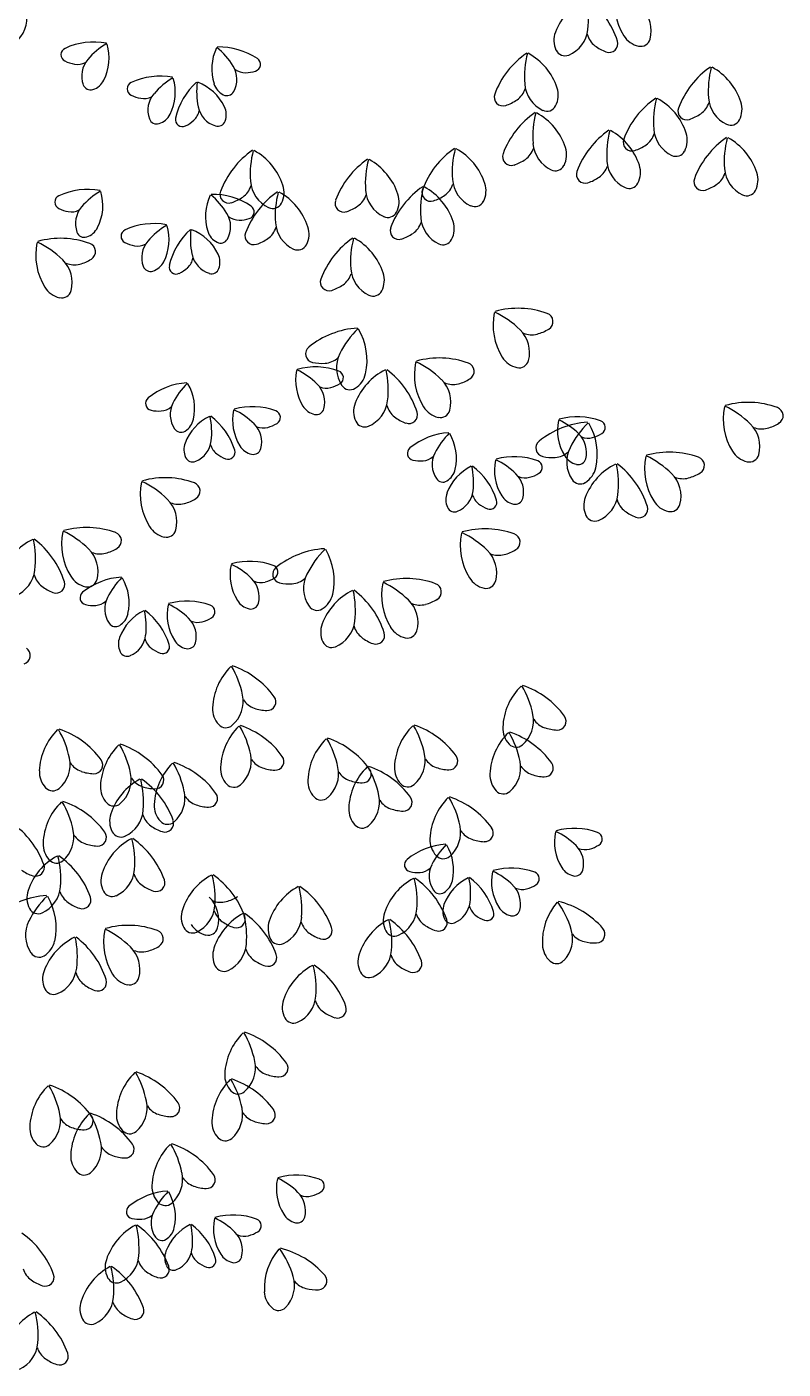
# Model space of a CAD drawing. Header units: millimetres. Extents: x 87938 to 265635, y 330093 to 434310.
# Drawn here: x 137408 to 138439, y 384640 to 386472 of the extents above; entities that cross this region are included whole.
import ezdxf

# ---------------------------------------------------------------- set-up
doc = ezdxf.new("R2010")
doc.units = ezdxf.units.MM

# ---------------------------------------------------------------- blocks, each defined once
blk = doc.blocks.new('A$C375B4AEE')
for centre, radius, start, end in [((9735.8, 4911.5), 83.7, 116.1313, 159.2791), ((9576, 4959.9), 126.8, 353.0673, 12.2001), ((9630.5, 4893.2), 117.2, 17.7118, 52.9875), ((9822, 4980.2), 83.7, 168.5702, 211.718), ((8893.3, 4960.7), 43.4, 316.0732, 16.4518), ((9744.8, 4942.7), 43.4, 345.1278, 45.5062), ((9028, 4833.8), 93.8, 79.5426, 114.8184), ((9687.2, 4929.8), 31.8, 159.2792, 204.6947), ((9658.9, 4949.8), 43.4, 292.6888, 353.0673), ((9729.5, 4946), 29.6, 195.4901, 232.33), ((9730.8, 4925.3), 11.9, 248.7822, 17.712), ((9777.9, 4952.9), 31.8, 211.718, 257.1334), ((9773.8, 4935), 13.3, 257.1334, 345.1277), ((8992.6, 4910.3), 9.54, 114.8185, 243.7481), ((9096.7, 4837.8), 101.5, 120.3301, 139.4629), ((8981.8, 4905.7), 66.9, 333.251, 16.3988), ((9255.6, 4890.8), 66.9, 154.4733, 197.621), ((9131.3, 4841.9), 101.5, 31.4091, 50.542), ((9198.6, 4827.1), 93.8, 56.0537, 91.3294), ((9684.6, 4815.8), 117.2, 124.4099, 159.6857), ((9742.1, 4879.9), 126.8, 165.1974, 184.3302), ((9580.3, 4838.8), 83.7, 18.1183, 61.2661), ((9670.5, 4922.1), 13.3, 204.6945, 292.689), ((9747.4, 4969.2), 58.9, 232.33, 249.2171), ((9009.6, 4943.8), 47.1, 243.313, 260.2002), ((9005.6, 4920.7), 23.7, 260.2002, 297.04), ((9046, 4881.2), 34.7, 139.4629, 199.8413), ((9188.3, 4876.7), 34.7, 331.0306, 31.4092), ((9245.6, 4897), 9.54, 287.1242, 56.0538), ((9935.3, 4796.8), 117.2, 124.4099, 159.6857), ((9992.8, 4860.9), 126.8, 165.1974, 184.3302), ((9831, 4819.8), 83.7, 18.1183, 61.2661), ((9018.9, 4887), 25.4, 287.8356, 333.251), ((9118.3, 4787.2), 93.8, 79.5426, 114.8184), ((9187.1, 4791.1), 101.5, 120.3301, 139.4629), ((9072.1, 4859.1), 66.9, 333.251, 16.3988), ((9230.8, 4803), 93.8, 131.9815, 167.2573), ((9269.6, 4859.9), 101.5, 172.7689, 191.9017), ((9145.7, 4810.3), 66.9, 25.6899, 68.8377), ((9234.5, 4909.3), 23.7, 233.8321, 270.6718), ((9234.2, 4932.8), 47.1, 270.6718, 287.559), ((9023.4, 4873), 10.7, 199.8417, 287.8357), ((9082.9, 4863.6), 9.54, 114.8185, 243.7481), ((9099.9, 4897.2), 47.1, 243.313, 260.2002), ((9136.3, 4834.5), 34.7, 139.4629, 199.8413), ((9216, 4878.2), 25.4, 197.6209, 243.0365), ((9209.3, 4865.1), 10.7, 243.0367, 331.031), ((9585.9, 4852.4), 11.9, 159.6855, 288.6152), ((9588.2, 4873), 29.6, 305.0675, 341.9073), ((9658.9, 4873.6), 43.4, 184.3302, 244.7087), ((9629.6, 4854.9), 31.8, 332.7028, 18.1184), ((9095.9, 4874.1), 23.7, 260.2002, 297.0399), ((9204.3, 4846.2), 34.7, 191.9017, 252.2802), ((9183.1, 4828.3), 25.4, 340.2744, 25.6898), ((9571.3, 4897), 58.9, 288.1803, 305.0675), ((9646, 4846.5), 13.3, 244.7086, 332.7027), ((9860.6, 4754.3), 117.2, 124.4099, 159.6857), ((9918.1, 4818.4), 126.8, 165.1974, 184.3302), ((9756.3, 4777.3), 83.7, 18.1183, 61.2661), ((9836.6, 4833.3), 11.9, 159.6855, 288.6152), ((9838.9, 4854), 29.6, 305.0675, 341.9073), ((9909.6, 4854.6), 43.4, 184.3302, 244.7087), ((9880.3, 4835.9), 31.8, 332.7028, 18.1184), ((9113.7, 4826.4), 10.7, 199.8416, 287.8356), ((9109.2, 4840.4), 25.4, 287.8356, 333.251), ((9148.7, 4821.6), 9.54, 167.2572, 296.1871), ((9132.4, 4855.5), 47.1, 295.7519, 312.6391), ((9148.3, 4838.2), 23.7, 312.6391, 349.4787), ((9197, 4823.3), 10.7, 252.2802, 340.2741), ((9696, 4734.5), 117.2, 124.4099, 159.6857), ((9753.4, 4798.7), 126.8, 165.1974, 184.3302), ((9591.7, 4757.5), 83.7, 18.1183, 61.2661), ((9822, 4878), 58.9, 288.1803, 305.0675), ((9896.7, 4827.4), 13.3, 244.7086, 332.7027), ((9796.8, 4710.4), 117.2, 124.4099, 159.6857), ((9854.3, 4774.5), 126.8, 165.1974, 184.3302), ((9692.5, 4733.3), 83.7, 18.1183, 61.2661), ((9764.2, 4811.5), 29.6, 305.0675, 341.9073), ((9834.9, 4812.1), 43.4, 184.3302, 244.7087), ((9805.6, 4793.4), 31.8, 332.7028, 18.1184), ((9586.1, 4685.6), 117.2, 124.4099, 159.6857), ((9643.5, 4749.7), 126.8, 165.1974, 184.3302), ((9481.8, 4708.6), 83.7, 18.1183, 61.2661), ((9599.5, 4791.7), 29.6, 305.0675, 341.9073), ((9670.2, 4792.4), 43.4, 184.3302, 244.7087), ((9641, 4773.7), 31.8, 332.7028, 18.1184), ((9761.9, 4790.8), 11.9, 159.6855, 288.6152), ((9747.3, 4835.5), 58.9, 288.1803, 305.0675), ((9957.1, 4700.4), 117.2, 124.4099, 159.6857), ((10014.6, 4764.5), 126.8, 165.1974, 184.3302), ((9852.8, 4723.4), 83.7, 18.1183, 61.2661), ((9310.6, 4683.1), 117.2, 124.4099, 159.6857), ((9368, 4747.3), 126.8, 165.1974, 184.3302), ((9206.3, 4706.1), 83.7, 18.1183, 61.2661), ((9467.5, 4670.9), 117.2, 124.4099, 159.6857), ((9525, 4735), 126.8, 165.1974, 184.3302), ((9363.2, 4693.8), 83.7, 18.1183, 61.2661), ((9597.3, 4771.1), 11.9, 159.6855, 288.6152), ((9582.7, 4815.7), 58.9, 288.1803, 305.0675), ((9771, 4768.2), 43.4, 184.3302, 244.7087), ((9822, 4784.9), 13.3, 244.7086, 332.7027), ((9657.4, 4765.2), 13.3, 244.7086, 332.7027), ((9698.1, 4746.9), 11.9, 159.6855, 288.6152), ((9700.3, 4767.5), 29.6, 305.0675, 341.9073), ((9741.8, 4749.5), 31.8, 332.7028, 18.1184), ((9860.7, 4757.6), 29.6, 305.0675, 341.9073), ((9931.4, 4758.2), 43.4, 184.3302, 244.7087), ((9902.1, 4739.5), 31.8, 332.7028, 18.1184), ((9019.5, 4632.7), 93.8, 79.5426, 114.8184), ((9214.1, 4740.3), 29.6, 305.0674, 341.9073), ((9284.8, 4741), 43.4, 184.3302, 244.7086), ((9255.6, 4722.3), 31.8, 332.7028, 18.1184), ((9542.7, 4633.5), 117.2, 124.4099, 159.6857), ((9600.2, 4697.6), 126.8, 165.1974, 184.3302), ((9487.4, 4722.2), 11.9, 159.6855, 288.6152), ((9438.4, 4656.5), 83.7, 18.1183, 61.2661), ((9489.6, 4742.8), 29.6, 305.0675, 341.9073), ((9560.3, 4743.4), 43.4, 184.3302, 244.7087), ((9531.1, 4724.7), 31.8, 332.7028, 18.1184), ((9683.5, 4791.5), 58.9, 288.1803, 305.0675), ((9758.2, 4741), 13.3, 244.7086, 332.7027), ((9858.4, 4736.9), 11.9, 159.6855, 288.6152), ((9843.8, 4781.6), 58.9, 288.1803, 305.0675), ((8984.2, 4709.1), 9.54, 114.8185, 243.7481), ((9088.3, 4636.6), 101.5, 120.3301, 139.4629), ((8973.3, 4704.6), 66.9, 333.251, 16.3988), ((9247.1, 4689.6), 66.9, 154.4733, 197.621), ((9122.8, 4640.7), 101.5, 31.4091, 50.542), ((9190.1, 4625.9), 93.8, 56.0537, 91.3294), ((9211.8, 4719.7), 11.9, 159.6855, 288.6153), ((9197.3, 4764.3), 58.9, 288.1803, 305.0675), ((9344.7, 4626.4), 117.2, 124.4099, 159.6857), ((9272, 4713.8), 13.3, 244.7086, 332.7027), ((9402.1, 4690.5), 126.8, 165.1974, 184.3302), ((9240.4, 4649.4), 83.7, 18.1183, 61.2661), ((9368.8, 4707.4), 11.9, 159.6855, 288.6153), ((9371.1, 4728.1), 29.6, 305.0674, 341.9073), ((9441.8, 4728.7), 43.4, 184.3302, 244.7087), ((9412.5, 4710), 31.8, 332.7028, 18.1184), ((9472.8, 4766.8), 58.9, 288.1803, 305.0675), ((9547.5, 4716.3), 13.3, 244.7086, 332.7027), ((9918.5, 4731), 13.3, 244.7086, 332.7027), ((9001.1, 4742.6), 47.1, 243.313, 260.2002), ((8997.1, 4719.5), 23.7, 260.2002, 297.04), ((9037.5, 4680), 34.7, 139.4629, 199.8413), ((9179.8, 4675.5), 34.7, 331.0306, 31.4092), ((9237.1, 4695.8), 9.54, 287.1242, 56.0538), ((9354.2, 4752), 58.9, 288.1803, 305.0675), ((9428.9, 4701.5), 13.3, 244.7086, 332.7027), ((9010.4, 4685.9), 25.4, 287.8356, 333.251), ((9074.5, 4662.5), 9.54, 114.8185, 243.7481), ((9109.8, 4586), 93.8, 79.5426, 114.8184), ((9178.6, 4590), 101.5, 120.3301, 139.4629), ((9063.7, 4657.9), 66.9, 333.251, 16.3988), ((9222.3, 4601.9), 93.8, 131.9815, 167.2573), ((9261.1, 4658.8), 101.5, 172.7689, 191.9017), ((9137.2, 4609.1), 66.9, 25.6899, 68.8377), ((9226, 4708.2), 23.7, 233.8321, 270.6718), ((9225.7, 4731.6), 47.1, 270.6718, 287.559), ((9248.2, 4683.6), 29.6, 305.0674, 341.9073), ((9318.9, 4684.2), 43.4, 184.3302, 244.7086), ((9289.7, 4665.5), 31.8, 332.7028, 18.1184), ((9444, 4670.1), 11.9, 159.6855, 288.6152), ((9446.3, 4690.7), 29.6, 305.0675, 341.9073), ((9517, 4691.3), 43.4, 184.3302, 244.7087), ((9487.7, 4672.6), 31.8, 332.7028, 18.1184), ((9032.3, 4637), 83.7, 168.5702, 211.718), ((8896.5, 4539.9), 126.8, 45.5061, 64.6389), ((8982.5, 4542.5), 117.2, 70.1506, 105.4264), ((9014.9, 4671.8), 10.7, 199.8417, 287.8357), ((9018.3, 4641.5), 11.9, 301.2209, 70.1507), ((9091.4, 4696), 47.1, 243.313, 260.2002), ((9127.9, 4633.3), 34.7, 139.4629, 199.8413), ((9207.5, 4677), 25.4, 197.6209, 243.0365), ((9200.8, 4663.9), 10.7, 243.0367, 331.031), ((9245.9, 4663), 11.9, 159.6855, 288.6153), ((9231.4, 4707.6), 58.9, 288.1803, 305.0675), ((9447.4, 4563.4), 117.2, 124.4099, 159.6857), ((9504.8, 4627.6), 126.8, 165.1974, 184.3302), ((9343.1, 4586.4), 83.7, 18.1183, 61.2661), ((9429.4, 4714.7), 58.9, 288.1803, 305.0675), ((9504.1, 4664.2), 13.3, 244.7086, 332.7027), ((9087.4, 4672.9), 23.7, 260.2002, 297.0399), ((9195.8, 4645), 34.7, 191.9017, 252.2802), ((9174.6, 4627.1), 25.4, 340.2744, 25.6898), ((9306.1, 4657.1), 13.3, 244.7086, 332.7027), ((8955, 4599.4), 43.4, 345.1278, 45.5062), ((9001.1, 4653.1), 29.6, 247.9291, 284.7688), ((8993.6, 4681.4), 58.9, 284.7688, 301.656), ((9105.2, 4625.2), 10.7, 199.8416, 287.8356), ((9100.7, 4639.2), 25.4, 287.8356, 333.251), ((9140.2, 4620.5), 9.54, 167.2572, 296.1871), ((9123.9, 4654.3), 47.1, 295.7519, 312.6391), ((9139.8, 4637.1), 23.7, 312.6391, 349.4787), ((9188.5, 4622.1), 10.7, 252.2802, 340.2741), ((9421.6, 4621.3), 43.4, 184.3302, 244.7087), ((9348.7, 4600), 11.9, 159.6855, 288.6153), ((9350.9, 4620.6), 29.6, 305.0674, 341.9073), ((9392.4, 4602.6), 31.8, 332.7028, 18.1184), ((8988.1, 4609.7), 31.8, 211.718, 257.1335), ((8984, 4591.7), 13.3, 257.1335, 345.1277), ((9334.1, 4644.6), 58.9, 288.1803, 305.0675), ((9408.8, 4594.1), 13.3, 244.7086, 332.7027), ((9606.5, 4447), 117.2, 70.1507, 105.4264), ((9656.2, 4541.6), 83.7, 168.5702, 211.718), ((9520.5, 4444.5), 126.8, 45.5061, 64.639), ((9642.3, 4546.1), 11.9, 301.2209, 70.1507), ((9394.8, 4420.2), 117.2, 93.6396, 128.9153), ((9477, 4445.9), 126.8, 134.4271, 153.5598), ((9316.9, 4493.3), 83.7, 347.348, 30.4958), ((9578.9, 4504), 43.4, 345.1278, 45.5062), ((9625, 4557.6), 29.6, 247.9291, 284.7688), ((9617.5, 4586), 58.9, 284.7688, 301.656), ((9328.7, 4502.1), 11.9, 128.9154, 257.845), ((9339, 4547.9), 58.9, 257.41, 274.2972), ((9341.2, 4518.7), 29.6, 274.2972, 311.137), ((9402.2, 4483.1), 43.4, 153.5598, 213.9382), ((9548.8, 4473.7), 83.7, 168.5702, 211.718), ((9413, 4376.6), 126.8, 45.5061, 64.639), ((9499.1, 4379.2), 117.2, 70.1507, 105.4264), ((9534.8, 4478.2), 11.9, 301.2209, 70.1507), ((9612.1, 4514.3), 31.8, 211.718, 257.1334), ((9608, 4496.3), 13.3, 257.1334, 345.1277), ((9370, 4466), 66.9, 168.5702, 211.718), ((9261.4, 4388.4), 101.5, 45.5061, 64.6389), ((9330.2, 4390.4), 93.8, 70.1506, 105.4264), ((9358.8, 4469.6), 9.54, 301.221, 70.1508), ((9462.5, 4405), 83.7, 116.1313, 159.2791), ((9367.6, 4482), 31.8, 301.9325, 347.348), ((9302.8, 4453.4), 126.8, 353.0673, 12.2001), ((9357.3, 4386.7), 117.2, 17.7118, 52.9875), ((9160.8, 4368.9), 93.8, 93.6396, 128.9153), ((9226.6, 4389.5), 101.5, 134.4271, 153.5599), ((9098.5, 4427.4), 66.9, 347.348, 30.4958), ((9308.1, 4436), 34.7, 345.1276, 45.5061), ((9345, 4478.9), 23.7, 247.9291, 284.7688), ((9339, 4501.6), 47.1, 284.7688, 301.656), ((9377.3, 4466.3), 13.3, 213.9383, 301.9325), ((9471.5, 4436.2), 43.4, 345.1278, 45.5062), ((9517.6, 4489.8), 29.6, 247.9291, 284.7688), ((9510.1, 4518.1), 58.9, 284.7688, 301.656), ((9107.9, 4434.5), 9.54, 128.9152, 257.845), ((9166.8, 4419.2), 34.7, 153.5599, 213.9383), ((9414, 4423.3), 31.8, 159.2791, 204.6947), ((9385.6, 4443.3), 43.4, 292.6888, 353.0673), ((9920.5, 4318.6), 117.2, 70.1507, 105.4264), ((9116.2, 4471.1), 47.1, 257.41, 274.2972), ((9117.9, 4447.7), 23.7, 274.2972, 311.137), ((9215, 4356.7), 66.9, 116.1313, 159.2791), ((9087.2, 4395.5), 101.5, 353.0673, 12.2001), ((9130.8, 4342.2), 93.8, 17.7118, 52.9875), ((9284, 4411.8), 66.9, 168.5702, 211.718), ((9175.4, 4334.1), 101.5, 45.5061, 64.6389), ((9244.3, 4336.1), 93.8, 70.1506, 105.4264), ((9272.9, 4415.3), 9.54, 301.221, 70.1508), ((9334.7, 4444.2), 25.4, 211.7181, 257.1334), ((9331.4, 4429.8), 10.7, 257.1333, 345.1275), ((9456.2, 4439.5), 29.6, 195.4901, 232.33), ((9474.1, 4462.7), 58.9, 232.33, 249.2171), ((9457.6, 4418.8), 11.9, 248.7822, 17.712), ((9504.7, 4446.4), 31.8, 211.718, 257.1334), ((9500.6, 4428.5), 13.3, 257.1334, 345.1277), ((9687.4, 4322.3), 93.8, 70.1507, 105.4264), ((9970.2, 4413.1), 83.7, 168.5702, 211.718), ((9834.5, 4316), 126.8, 45.5061, 64.639), ((9956.3, 4417.6), 11.9, 301.2209, 70.1507), ((9146.8, 4405.8), 10.7, 213.9386, 301.9326), ((9139, 4418.3), 25.4, 301.9326, 347.3479), ((9222.2, 4381.7), 34.7, 345.1276, 45.5061), ((9259.1, 4424.6), 23.7, 247.9291, 284.7688), ((9253.1, 4447.3), 47.1, 284.7688, 301.656), ((9397.2, 4415.6), 13.3, 204.6945, 292.689), ((9708.8, 4291.7), 117.2, 93.6396, 128.9154), ((9727.2, 4397.9), 66.9, 168.5702, 211.718), ((9618.6, 4320.2), 101.5, 45.5061, 64.6389), ((9791, 4317.5), 126.8, 134.4271, 153.5598), ((9630.9, 4364.9), 83.7, 347.348, 30.4957), ((9716, 4401.5), 9.54, 301.2212, 70.151), ((9893, 4375.5), 43.4, 345.1278, 45.5062), ((9939, 4429.2), 29.6, 247.9291, 284.7688), ((9931.6, 4457.5), 58.9, 284.7688, 301.656), ((9176.2, 4371.4), 25.4, 159.2791, 204.6945), ((9153.5, 4387.4), 34.7, 292.6889, 353.0673), ((9210, 4384.4), 23.7, 195.4901, 232.33), ((9518, 4300.8), 93.8, 93.6396, 128.9154), ((9583.8, 4321.4), 101.5, 134.4271, 153.5599), ((9455.7, 4359.3), 66.9, 347.348, 30.4958), ((9642.7, 4373.7), 11.9, 128.9153, 257.8448), ((9665.3, 4367.8), 34.7, 345.1275, 45.5061), ((9702.2, 4410.7), 23.7, 247.9292, 284.7688), ((9696.2, 4433.4), 47.1, 284.7688, 301.656), ((9162.8, 4365.3), 10.7, 204.6948, 292.6889), ((9224.3, 4402.9), 47.1, 232.3299, 249.2172), ((9211, 4367.8), 9.54, 248.7823, 17.7116), ((9248.7, 4389.9), 25.4, 211.7181, 257.1334), ((9245.4, 4375.5), 10.7, 257.1333, 345.1275), ((9465.1, 4366.3), 9.54, 128.915, 257.8448), ((9475.1, 4379.6), 23.7, 274.2972, 311.1371), ((9524, 4351.1), 34.7, 153.5599, 213.9383), ((9601.5, 4268), 93.8, 70.1507, 105.4264), ((9653, 4419.5), 58.9, 257.41, 274.2972), ((9655.2, 4390.2), 29.6, 274.2973, 311.1369), ((9691.9, 4376.1), 25.4, 211.7181, 257.1334), ((9716.3, 4354.6), 43.4, 153.5597, 213.9382), ((9862.8, 4345.3), 83.7, 168.5702, 211.718), ((9727.1, 4248.2), 126.8, 45.5061, 64.639), ((9813.1, 4250.7), 117.2, 70.1507, 105.4264), ((9848.9, 4349.7), 11.9, 301.2209, 70.1507), ((9926.1, 4385.8), 31.8, 211.718, 257.1334), ((9922, 4367.8), 13.3, 257.1334, 345.1277), ((9473.4, 4403), 47.1, 257.41, 274.2972), ((9572.2, 4288.6), 66.9, 116.1314, 159.2791), ((9496.2, 4350.2), 25.4, 301.9326, 347.3479), ((9444.4, 4327.3), 101.5, 353.0673, 12.2001), ((9488, 4274), 93.8, 17.7117, 52.9875), ((9641.2, 4343.6), 66.9, 168.5702, 211.718), ((9532.6, 4265.9), 101.5, 45.5061, 64.6389), ((9630.1, 4347.2), 9.54, 301.2212, 70.151), ((9688.6, 4361.7), 10.7, 257.1335, 345.1276), ((9776.5, 4276.5), 83.7, 116.1314, 159.2792), ((9681.6, 4353.5), 31.8, 301.9325, 347.348), ((9616.8, 4324.9), 126.8, 353.0673, 12.2001), ((9671.3, 4258.3), 117.2, 17.7117, 52.9875), ((9175, 4310.3), 83.7, 168.5702, 211.718), ((9039.2, 4213.3), 126.8, 45.5061, 64.6389), ((9125.3, 4215.8), 117.2, 70.1506, 105.4264), ((9161, 4314.8), 11.9, 301.2209, 70.1507), ((9504, 4337.7), 10.7, 213.9385, 301.9324), ((9579.4, 4313.6), 34.7, 345.1275, 45.5061), ((9616.3, 4356.5), 23.7, 247.9292, 284.7688), ((9610.3, 4379.1), 47.1, 284.7688, 301.656), ((9691.3, 4337.8), 13.3, 213.9383, 301.9327), ((9785.5, 4307.7), 43.4, 345.1278, 45.5062), ((9831.6, 4361.3), 29.6, 247.9291, 284.7688), ((9824.1, 4389.7), 58.9, 284.7688, 301.656), ((9136.3, 4354.7), 58.9, 284.7688, 301.656), ((9533.4, 4303.3), 25.4, 159.2791, 204.6945), ((9510.7, 4319.3), 34.7, 292.6888, 353.0673), ((9567.2, 4316.2), 23.7, 195.4901, 232.3299), ((9605.9, 4321.8), 25.4, 211.7181, 257.1334), ((9602.6, 4307.4), 10.7, 257.1335, 345.1276), ((9728, 4294.9), 31.8, 159.2792, 204.6945), ((9699.7, 4314.9), 43.4, 292.6888, 353.0673), ((9097.7, 4272.8), 43.4, 345.1277, 45.5061), ((9143.8, 4326.4), 29.6, 247.9291, 284.7688), ((9520, 4297.1), 10.7, 204.6944, 292.6889), ((9581.5, 4334.8), 47.1, 232.33, 249.2172), ((9568.2, 4299.6), 9.54, 248.7821, 17.7116), ((9770.2, 4311), 29.6, 195.4901, 232.3299), ((9788.2, 4334.2), 58.9, 232.3299, 249.2171), ((9771.6, 4290.3), 11.9, 248.7822, 17.7116), ((9818.7, 4318), 31.8, 211.718, 257.1334), ((9814.6, 4300), 13.3, 257.1334, 345.1277), ((9711.2, 4287.1), 13.3, 204.6945, 292.689), ((9067.6, 4242.5), 83.7, 168.5703, 211.718), ((8931.8, 4145.4), 126.8, 45.5062, 64.6389), ((9017.9, 4147.9), 117.2, 70.1506, 105.4264), ((9053.6, 4247), 11.9, 301.2211, 70.1507), ((9130.9, 4283.1), 31.8, 211.718, 257.1334), ((9126.8, 4265.1), 13.3, 257.1334, 345.1277), ((9611.4, 4240.6), 83.7, 168.5702, 211.718), ((9475.6, 4143.5), 126.8, 45.5061, 64.6389), ((9561.6, 4146.1), 117.2, 70.1507, 105.4264), ((9597.4, 4245.1), 11.9, 301.2211, 70.1507), ((8981.3, 4173.7), 83.7, 116.1314, 159.2791), ((8821.6, 4222.2), 126.8, 353.0673, 12.2001), ((8876, 4155.5), 117.2, 17.7118, 52.9875), ((8990.3, 4204.9), 43.4, 345.1277, 45.5062), ((9028.9, 4286.9), 58.9, 284.7688, 301.656), ((9349.9, 4119.2), 117.2, 93.6396, 128.9153), ((9432.1, 4144.9), 126.8, 134.427, 153.5598), ((9272.1, 4192.4), 83.7, 347.348, 30.4957), ((9534.1, 4203), 43.4, 345.1277, 45.5062), ((9572.7, 4285), 58.9, 284.7688, 301.656), ((9036.4, 4258.6), 29.6, 247.9291, 284.7688), ((9280.6, 4200.8), 66.9, 168.5702, 211.718), ((9172, 4123.1), 101.5, 45.5062, 64.6389), ((9240.8, 4125.1), 93.8, 70.1506, 105.4264), ((9269.4, 4204.4), 9.54, 301.221, 70.1506), ((9580.2, 4256.7), 29.6, 247.9291, 284.7688), ((8904.4, 4212.1), 43.4, 292.6888, 353.0673), ((8975, 4208.3), 29.6, 195.4903, 232.3299), ((9023.5, 4215.2), 31.8, 211.718, 257.1334), ((9071.5, 4103.7), 93.8, 93.6396, 128.9153), ((9137.2, 4124.2), 101.5, 134.427, 153.5598), ((9009.2, 4162.2), 66.9, 347.348, 30.4958), ((9218.8, 4170.7), 34.7, 345.1277, 45.5062), ((9249.7, 4236.3), 47.1, 284.7688, 301.656), ((9283.8, 4201.2), 11.9, 128.9154, 257.845), ((9296.3, 4217.7), 29.6, 274.2972, 311.1369), ((9357.4, 4182.1), 43.4, 153.5598, 213.9383), ((9454.2, 4078.2), 117.2, 70.1507, 105.4264), ((9567.2, 4213.3), 31.8, 211.718, 257.1334), ((8992.9, 4231.5), 58.9, 232.3299, 249.2171), ((8976.3, 4187.5), 11.9, 248.7823, 17.7116), ((9018.6, 4169.2), 9.54, 128.9155, 257.8449), ((9019.3, 4197.2), 13.3, 257.1334, 345.1277), ((9255.6, 4213.6), 23.7, 247.9291, 284.7688), ((9294.1, 4247), 58.9, 257.41, 274.2972), ((9417.7, 4104), 83.7, 116.1314, 159.2791), ((9257.9, 4152.4), 126.8, 353.0673, 12.2001), ((9312.4, 4085.8), 117.2, 17.7118, 52.9875), ((9504, 4172.8), 83.7, 168.5702, 211.718), ((9368.2, 4075.7), 126.8, 45.5062, 64.6389), ((9490, 4177.2), 11.9, 301.2211, 70.1507), ((9563.1, 4195.3), 13.3, 257.1334, 345.1277), ((9026.8, 4205.8), 47.1, 257.41, 274.2972), ((9028.6, 4182.5), 23.7, 274.2972, 311.1369), ((9077.4, 4154), 34.7, 153.5598, 213.9384), ((9194.7, 4146.5), 66.9, 168.5702, 211.718), ((9086.1, 4068.8), 101.5, 45.5062, 64.6389), ((9154.9, 4070.8), 93.8, 70.1506, 105.4264), ((9183.5, 4150.1), 9.54, 301.221, 70.1506), ((9245.3, 4178.9), 25.4, 211.7179, 257.1334), ((9242, 4164.5), 10.7, 257.1334, 345.1275), ((9322.7, 4181), 31.8, 301.9326, 347.348), ((9426.7, 4135.2), 43.4, 345.1277, 45.5062), ((9472.7, 4188.8), 29.6, 247.9291, 284.7688), ((9465.3, 4217.2), 58.9, 284.7688, 301.656), ((9125.6, 4091.5), 66.9, 116.1314, 159.2792), ((9049.7, 4153.1), 25.4, 301.9326, 347.3479), ((8997.9, 4130.2), 101.5, 353.0673, 12.2001), ((9041.4, 4076.9), 93.8, 17.7118, 52.9875), ((9132.9, 4116.4), 34.7, 345.1277, 45.5062), ((9163.7, 4182), 47.1, 284.7688, 301.656), ((9332.5, 4165.3), 13.3, 213.9383, 301.9325), ((9057.5, 4140.5), 10.7, 213.9382, 301.9326), ((9169.7, 4159.3), 23.7, 247.9291, 284.7688), ((9369.1, 4122.3), 31.8, 159.2791, 204.6946), ((9340.8, 4142.4), 43.4, 292.6888, 353.0673), ((9411.4, 4138.5), 29.6, 195.4903, 232.3299), ((9459.8, 4145.5), 31.8, 211.718, 257.1334), ((9455.7, 4127.5), 13.3, 257.1334, 345.1277), ((9086.8, 4106.2), 25.4, 159.2791, 204.6945), ((9064.1, 4122.2), 34.7, 292.6889, 353.0673), ((9120.6, 4119.1), 23.7, 195.4903, 232.33), ((9121.7, 4102.5), 9.54, 248.7821, 17.7116), ((9159.4, 4124.7), 25.4, 211.7179, 257.1334), ((9156.1, 4110.3), 10.7, 257.1334, 345.1275), ((9352.4, 4114.6), 13.3, 204.6945, 292.6888), ((9429.3, 4161.7), 58.9, 232.3299, 249.2171), ((9412.7, 4117.8), 11.9, 248.7822, 17.7116), ((8929.2, 4090.5), 11.9, 287.1241, 56.0536), ((9073.4, 4100), 10.7, 204.6944, 292.6889), ((9134.9, 4137.7), 47.1, 232.3299, 249.2171), ((9273.4, 4015.6), 83.7, 134.4245, 177.5723), ((9106.5, 4011.5), 126.8, 11.3604, 30.4932), ((9179.1, 3965.3), 117.2, 36.0049, 71.2807), ((9669.4, 3989), 83.7, 134.4245, 177.5723), ((9502.5, 3984.9), 126.8, 11.3604, 30.4932), ((9575.1, 3938.7), 117.2, 36.0049, 71.2807), ((9188.3, 4027.9), 43.4, 310.982, 11.3604), ((9256.5, 4046.4), 29.6, 213.7834, 250.6231), ((9264.3, 4027.2), 11.9, 267.0753, 36.0051), ((9221.5, 4017.8), 31.8, 177.5723, 222.9878), ((9266.3, 4074.1), 58.9, 250.6231, 267.5103), ((9208, 4005.2), 13.3, 222.9877, 310.9819), ((9284.4, 3934.3), 83.7, 134.4245, 177.5723), ((9117.5, 3930.1), 126.8, 11.3604, 30.4932), ((9190.2, 3883.9), 117.2, 36.0049, 71.2807), ((9521.6, 3934.8), 83.7, 134.4245, 177.5723), ((9354.7, 3930.6), 126.8, 11.3604, 30.4932), ((9427.3, 3884.4), 117.2, 36.0049, 71.2807), ((9584.3, 4001.3), 43.4, 310.9819, 11.3604), ((9652.5, 4019.8), 29.6, 213.7834, 250.6231), ((9660.3, 4000.6), 11.9, 267.0755, 36.0051), ((9037.1, 3929.5), 83.7, 134.4245, 177.5723), ((8870.3, 3925.3), 126.8, 11.3604, 30.4932), ((8942.9, 3879.1), 117.2, 36.0049, 71.2807), ((9403.4, 3916.9), 83.7, 134.4245, 177.5723), ((9236.6, 3912.8), 126.8, 11.3604, 30.4932), ((9309.2, 3866.6), 117.2, 36.0049, 71.2807), ((9651.9, 3925.2), 83.7, 134.4245, 177.5723), ((9617.5, 3991.2), 31.8, 177.5723, 222.9878), ((9485, 3921), 126.8, 11.3604, 30.4932), ((9557.7, 3874.8), 117.2, 36.0049, 71.2807), ((9662.3, 4047.5), 58.9, 250.6231, 267.5103), ((9120.5, 3908.7), 83.7, 134.4245, 177.5723), ((8953.7, 3904.6), 126.8, 11.3604, 30.4932), ((9026.3, 3858.4), 117.2, 36.0049, 71.2807), ((9604, 3978.6), 13.3, 222.9877, 310.982), ((8952.1, 3941.8), 43.4, 310.9819, 11.3604), ((9020.3, 3960.3), 29.6, 213.7834, 250.6231), ((9028.1, 3941), 11.9, 267.0754, 36.005), ((9193.9, 3883.7), 83.7, 134.4245, 177.5723), ((9027, 3879.6), 126.8, 11.3604, 30.4932), ((9099.7, 3833.4), 117.2, 36.0049, 71.2807), ((9199.3, 3946.6), 43.4, 310.982, 11.3604), ((9267.6, 3965.1), 29.6, 213.7834, 250.6231), ((9275.3, 3945.8), 11.9, 267.0753, 36.0051), ((9292.4, 3874.3), 126.8, 11.3604, 30.4932), ((9365, 3828.1), 117.2, 36.0049, 71.2807), ((9469.7, 3937), 31.8, 177.5723, 222.9878), ((9436.5, 3947.1), 43.4, 310.9819, 11.3604), ((9504.7, 3965.6), 29.6, 213.7834, 250.6231), ((9512.5, 3946.3), 11.9, 267.0755, 36.0051), ((9566.8, 3937.5), 43.4, 310.9819, 11.3604), ((9635.1, 3956), 29.6, 213.7834, 250.6231), ((9642.8, 3936.7), 11.9, 267.0755, 36.0051), ((8985.3, 3931.7), 31.8, 177.5723, 222.9877), ((9030, 3987.9), 58.9, 250.6231, 267.5103), ((9130.4, 3847.8), 83.7, 118.3446, 161.4923), ((9035.5, 3921), 43.4, 310.9819, 11.3604), ((9103.7, 3939.6), 29.6, 213.7834, 250.6231), ((8969, 3890.1), 126.8, 355.2805, 14.4133), ((9026, 3825.6), 117.2, 19.925, 55.2007), ((9111.5, 3920.3), 11.9, 267.0753, 36.0051), ((9232.5, 3936.5), 31.8, 177.5723, 222.9878), ((9277.3, 3992.7), 58.9, 250.6231, 267.5103), ((9351.6, 3919.1), 31.8, 177.5723, 222.9878), ((9318.4, 3929.2), 43.4, 310.982, 11.3604), ((9386.6, 3947.7), 29.6, 213.7834, 250.6231), ((9459.2, 3878.5), 83.7, 134.4245, 177.5723), ((9394.4, 3928.5), 11.9, 267.0755, 36.0051), ((9514.5, 3993.2), 58.9, 250.6231, 267.5103), ((9600, 3927.4), 31.8, 177.5723, 222.9878), ((9644.8, 3983.6), 58.9, 250.6231, 267.5103), ((8971.8, 3919.1), 13.3, 222.9876, 310.9819), ((9068.7, 3910.9), 31.8, 177.5723, 222.9877), ((9113.5, 3967.2), 58.9, 250.6231, 267.5103), ((9108.8, 3896), 43.4, 310.982, 11.3604), ((9184.8, 3895.3), 11.9, 267.0753, 36.0051), ((9219, 3923.9), 13.3, 222.9877, 310.9819), ((9396.3, 3975.4), 58.9, 250.6231, 267.5103), ((9456.2, 3924.4), 13.3, 222.9877, 310.982), ((9586.5, 3914.8), 13.3, 222.9877, 310.982), ((9042.2, 3830.8), 83.7, 134.4245, 177.5723), ((8875.4, 3826.6), 126.8, 11.3604, 30.4932), ((8948, 3780.4), 117.2, 36.0049, 71.2807), ((9055.2, 3898.4), 13.3, 222.9876, 310.9819), ((9142, 3885.9), 31.8, 177.5723, 222.9878), ((9177.1, 3914.5), 29.6, 213.7834, 250.6231), ((9186.8, 3942.2), 58.9, 250.6231, 267.5103), ((9338.1, 3906.5), 13.3, 222.9877, 310.9819), ((9374.2, 3890.8), 43.4, 310.9819, 11.3604), ((9442.4, 3909.3), 29.6, 213.7834, 250.6231), ((9450.2, 3890), 11.9, 267.0755, 36.0051), ((9570, 3836.8), 83.7, 134.4245, 177.5723), ((9403.1, 3832.6), 126.8, 11.3604, 30.4932), ((9475.8, 3786.4), 117.2, 36.0049, 71.2807), ((9081.2, 3864.3), 31.8, 161.4923, 206.9078), ((9052.1, 3883.2), 43.4, 294.902, 355.2805), ((9122.8, 3882.1), 29.6, 197.7034, 234.5432), ((9124.9, 3861.4), 11.9, 250.9954, 19.9249), ((9407.4, 3880.7), 31.8, 177.5723, 222.9878), ((9452.2, 3936.9), 58.9, 250.6231, 267.5103), ((8849.5, 3765.2), 117.2, 19.925, 55.2007), ((8957.2, 3843.1), 43.4, 310.9819, 11.3604), ((9033.2, 3842.3), 11.9, 267.0754, 36.005), ((9064.8, 3856), 13.3, 206.9077, 294.902), ((9139.8, 3906), 58.9, 234.5431, 251.4304), ((9128.5, 3873.3), 13.3, 222.9877, 310.9819), ((9393.9, 3868.1), 13.3, 222.9877, 310.982), ((9484.9, 3849.1), 43.4, 310.9819, 11.3604), ((9553.2, 3867.6), 29.6, 213.7834, 250.6231), ((9560.9, 3848.3), 11.9, 267.0755, 36.0051), ((9723.1, 3836.3), 66.9, 168.5702, 211.718), ((9614.5, 3758.7), 101.5, 45.5062, 64.6389), ((9683.3, 3760.7), 93.8, 70.1507, 105.4264), ((9711.9, 3839.9), 9.54, 301.2212, 70.1508), ((8990.4, 3833), 31.8, 177.5723, 222.9877), ((9025.4, 3861.6), 29.6, 213.7834, 250.6231), ((9035.1, 3889.2), 58.9, 250.6231, 267.5103), ((9118.5, 3766.6), 83.7, 118.3446, 161.4923), ((8957, 3808.9), 126.8, 355.2805, 14.4133), ((9014, 3744.4), 117.2, 19.925, 55.2007), ((9514, 3739.2), 93.8, 93.6396, 128.9154), ((9518.1, 3839), 31.8, 177.5723, 222.9878), ((9579.7, 3759.8), 101.5, 134.427, 153.5598), ((9451.7, 3797.7), 66.9, 347.348, 30.4958), ((9562.9, 3895.2), 58.9, 250.6231, 267.5103), ((9661.3, 3806.3), 34.7, 345.1277, 45.5062), ((9692.1, 3871.8), 47.1, 284.7688, 301.656), ((9017.5, 3743.1), 83.7, 118.3446, 161.4923), ((8976.9, 3820.4), 13.3, 222.9876, 310.9819), ((8856.1, 3785.4), 126.8, 355.2805, 14.4133), ((8913.1, 3720.9), 117.2, 19.925, 55.2007), ((9461.1, 3804.8), 9.54, 128.9153, 257.8448), ((9504.7, 3826.4), 13.3, 222.9877, 310.982), ((9698.1, 3849.2), 23.7, 247.9292, 284.7688), ((8963.4, 3845.6), 58.9, 234.5431, 251.4304), ((8948.5, 3801.1), 11.9, 250.9953, 19.9249), ((9069.3, 3783.1), 31.8, 161.4923, 206.9078), ((9040.2, 3802), 43.4, 294.902, 355.2805), ((9110.9, 3800.9), 29.6, 197.7034, 234.5432), ((9469.3, 3841.4), 47.1, 257.41, 274.2972), ((9471.1, 3818), 23.7, 274.2972, 311.1369), ((9519.9, 3789.5), 34.7, 153.5598, 213.9383), ((9637.2, 3782), 66.9, 168.5702, 211.718), ((9528.5, 3704.4), 101.5, 45.5062, 64.6389), ((9597.4, 3706.4), 93.8, 70.1507, 105.4264), ((9626, 3785.6), 9.54, 301.2212, 70.1508), ((9687.8, 3814.5), 25.4, 211.718, 257.1334), ((9684.5, 3800.1), 10.7, 257.1336, 345.1276), ((8939.2, 3778.5), 43.4, 294.902, 355.2805), ((9127.9, 3824.8), 58.9, 234.5431, 251.4304), ((9113, 3780.2), 11.9, 250.9954, 19.9249), ((9228.1, 3717), 83.7, 118.3446, 161.4923), ((9066.6, 3759.2), 126.8, 355.2805, 14.4133), ((9123.6, 3694.7), 117.2, 19.925, 55.2007), ((9346.5, 3701.4), 83.7, 118.3446, 161.4923), ((9185, 3743.6), 126.8, 355.2805, 14.4133), ((9242.1, 3679.1), 117.2, 19.925, 55.2007), ((9503.6, 3712.6), 83.7, 118.3446, 161.4923), ((9342.1, 3754.9), 126.8, 355.2805, 14.4133), ((9399.1, 3690.3), 117.2, 19.925, 55.2007), ((9568.1, 3727), 66.9, 116.1314, 159.2792), ((9492.2, 3788.6), 25.4, 301.9326, 347.3479), ((9440.4, 3765.8), 101.5, 353.0673, 12.2001), ((9483.9, 3712.5), 93.8, 17.7117, 52.9875), ((9575.3, 3752), 34.7, 345.1277, 45.5062), ((9606.2, 3817.6), 47.1, 284.7688, 301.656), ((8970.7, 3645.9), 117.2, 93.6396, 128.9153), ((8968.3, 3759.6), 31.8, 161.4923, 206.9078), ((9052.8, 3671.6), 126.8, 134.427, 153.5598), ((8892.8, 3719), 83.7, 347.348, 30.4957), ((9009.9, 3777.4), 29.6, 197.7034, 234.5432), ((9012, 3756.7), 11.9, 250.9953, 19.9249), ((9052.8, 3774.8), 13.3, 206.9077, 294.902), ((9154.8, 3729.7), 43.4, 345.1277, 45.5062), ((9200.9, 3783.3), 29.6, 247.9291, 284.7688), ((9193.4, 3811.7), 58.9, 284.7688, 301.656), ((9500, 3776.1), 10.7, 213.9381, 301.9324), ((9612.2, 3794.9), 23.7, 247.9292, 284.7688), ((8951.9, 3751.3), 13.3, 206.9077, 294.9021), ((9026.9, 3801.3), 58.9, 234.5431, 251.4304), ((9178.9, 3733.4), 31.8, 161.4923, 206.9078), ((9149.8, 3752.4), 43.4, 294.902, 355.2805), ((9271.1, 3664.6), 83.7, 118.3446, 161.4923), ((9220.4, 3751.2), 29.6, 197.7034, 234.5432), ((9109.6, 3706.8), 126.8, 355.2805, 14.4133), ((9166.6, 3642.3), 117.2, 19.925, 55.2007), ((9454.4, 3729.1), 31.8, 161.4923, 206.9078), ((9425.3, 3748), 43.4, 294.902, 355.2805), ((9495.9, 3746.9), 29.6, 197.7034, 234.5431), ((9529.3, 3741.7), 25.4, 159.2791, 204.6945), ((9506.6, 3757.7), 34.7, 292.6888, 353.0673), ((9563.1, 3754.7), 23.7, 195.4903, 232.3299), ((9564.2, 3738.1), 9.54, 248.7821, 17.7116), ((9601.9, 3760.2), 25.4, 211.718, 257.1334), ((9598.6, 3745.8), 10.7, 257.1336, 345.1276), ((9723.4, 3699.4), 83.7, 139.5158, 182.6636), ((9557.5, 3680.5), 126.8, 16.4517, 35.5845), ((9634, 3640.9), 117.2, 41.0962, 76.3719), ((8978.1, 3708.8), 43.4, 153.5598, 213.9383), ((9074.9, 3604.9), 117.2, 70.1507, 105.4264), ((9162.4, 3725.1), 13.3, 206.9077, 294.902), ((9187.9, 3740), 31.8, 211.718, 257.1334), ((9183.8, 3722), 13.3, 257.1334, 345.1277), ((9237.4, 3775.1), 58.9, 234.5431, 251.4304), ((9222.6, 3730.6), 11.9, 250.9954, 19.9249), ((9297.3, 3717.9), 31.8, 161.4923, 206.9078), ((9268.2, 3736.8), 43.4, 294.902, 355.2805), ((9338.9, 3735.7), 29.6, 197.7034, 234.5432), ((9341, 3715), 11.9, 250.9954, 19.9249), ((9469.1, 3656.1), 83.7, 118.3446, 161.4923), ((9307.6, 3698.4), 126.8, 355.2805, 14.4133), ((9364.6, 3633.8), 117.2, 19.925, 55.2007), ((9512.9, 3770.8), 58.9, 234.5431, 251.4304), ((9498.1, 3726.2), 11.9, 250.9954, 19.925), ((9515.9, 3735.6), 10.7, 204.6944, 292.6889), ((9577.4, 3773.2), 47.1, 232.33, 249.2172), ((9038.4, 3630.7), 83.7, 116.1314, 159.2791), ((8943.4, 3707.7), 31.8, 301.9326, 347.348), ((8878.6, 3679.1), 126.8, 353.0673, 12.2001), ((8933.1, 3612.4), 117.2, 17.7118, 52.9875), ((9124.7, 3699.4), 83.7, 168.5702, 211.718), ((8988.9, 3602.3), 126.8, 45.5062, 64.6389), ((9110.7, 3703.9), 11.9, 301.2211, 70.1507), ((9280.9, 3709.5), 13.3, 206.9077, 294.902), ((9355.9, 3759.6), 58.9, 234.5431, 251.4304), ((9437.9, 3720.7), 13.3, 206.9076, 294.9022), ((9637.6, 3704.1), 43.4, 316.0732, 16.4517), ((9703.9, 3728.6), 29.6, 218.8746, 255.7143), ((9713.3, 3710.1), 11.9, 272.1665, 41.0962), ((8953.2, 3692), 13.3, 213.9383, 301.9325), ((9047.4, 3661.9), 43.4, 345.1277, 45.5062), ((9093.4, 3715.5), 29.6, 247.9291, 284.7688), ((9086, 3743.8), 58.9, 284.7688, 301.656), ((9221.9, 3681), 31.8, 161.4923, 206.9078), ((9192.8, 3699.9), 43.4, 294.902, 355.2805), ((9263.4, 3698.8), 29.6, 197.7034, 234.5432), ((9265.6, 3678.2), 11.9, 250.9954, 19.9249), ((9419.9, 3672.6), 31.8, 161.4923, 206.9078), ((9390.8, 3691.5), 43.4, 294.902, 355.2805), ((9671.5, 3697), 31.8, 182.6635, 228.079), ((9711.1, 3757), 58.9, 255.7144, 272.6015), ((8961.5, 3669), 43.4, 292.6888, 353.0673), ((9205.4, 3672.7), 13.3, 206.9077, 294.902), ((9280.4, 3722.7), 58.9, 234.5431, 251.4304), ((9365.9, 3593.9), 83.7, 118.3446, 161.4924), ((9204.4, 3636.1), 126.8, 355.2805, 14.4133), ((9261.5, 3571.6), 117.2, 19.925, 55.2007), ((9461.5, 3690.4), 29.6, 197.7034, 234.5431), ((9478.5, 3714.3), 58.9, 234.5431, 251.4304), ((9463.6, 3669.7), 11.9, 250.9954, 19.925), ((9659.2, 3683.3), 13.3, 228.0789, 316.0734), ((8989.8, 3649), 31.8, 159.2791, 204.6946), ((9032.1, 3665.2), 29.6, 195.4903, 232.3299), ((9033.4, 3644.5), 11.9, 248.7822, 17.7116), ((9080.5, 3672.1), 31.8, 211.718, 257.1334), ((9076.4, 3654.2), 13.3, 257.1334, 345.1277), ((9403.4, 3664.2), 13.3, 206.9076, 294.9022), ((8973.1, 3641.3), 13.3, 204.6945, 292.6888), ((9050, 3688.4), 58.9, 232.3299, 249.2171), ((9316.7, 3610.3), 31.8, 161.4924, 206.9078), ((9287.6, 3629.2), 43.4, 294.902, 355.2805), ((9358.3, 3628.1), 29.6, 197.7034, 234.5431), ((9360.4, 3607.5), 11.9, 250.9954, 19.9249), ((9300.3, 3602), 13.3, 206.9079, 294.9019), ((9375.3, 3652), 58.9, 234.5431, 251.4303), ((9290.1, 3515.7), 83.7, 134.4245, 177.5723), ((9123.2, 3511.6), 126.8, 11.3604, 30.4932), ((9195.8, 3465.4), 117.2, 36.0049, 71.2807), ((9205, 3528), 43.4, 310.9819, 11.3604), ((9142.3, 3461.4), 83.7, 134.4245, 177.5723), ((8975.4, 3457.3), 126.8, 11.3604, 30.4932), ((9048.1, 3411.1), 117.2, 36.0049, 71.2807), ((9238.2, 3517.9), 31.8, 177.5723, 222.9878), ((9273.2, 3546.5), 29.6, 213.7834, 250.6231), ((9283, 3574.2), 58.9, 250.6231, 267.5103), ((9281, 3527.3), 11.9, 267.0755, 36.0051), ((9024.1, 3443.6), 83.7, 134.4245, 177.5723), ((8857.3, 3439.4), 126.8, 11.3604, 30.4932), ((8929.9, 3393.2), 117.2, 36.0049, 71.2807), ((9272.6, 3451.9), 83.7, 134.4245, 177.5723), ((9105.7, 3447.7), 126.8, 11.3604, 30.4932), ((9178.4, 3401.5), 117.2, 36.0049, 71.2807), ((9057.2, 3473.7), 43.4, 310.9819, 11.3604), ((9224.7, 3505.3), 13.3, 222.9877, 310.982), ((8939.1, 3455.9), 43.4, 310.982, 11.3604), ((9080, 3405.1), 83.7, 134.4245, 177.5723), ((9015.1, 3455.1), 11.9, 267.0755, 36.0051), ((8913.1, 3401), 126.8, 11.3604, 30.4932), ((8985.7, 3354.8), 117.2, 36.0049, 71.2807), ((9090.4, 3463.6), 31.8, 177.5723, 222.9878), ((9125.5, 3492.2), 29.6, 213.7834, 250.6231), ((9135.2, 3519.9), 58.9, 250.6231, 267.5103), ((9133.2, 3473), 11.9, 267.0755, 36.0051), ((9187.5, 3464.2), 43.4, 310.9819, 11.3604), ((9255.8, 3482.7), 29.6, 213.7834, 250.6231), ((9263.5, 3463.4), 11.9, 267.0755, 36.0051), ((8972.3, 3445.8), 31.8, 177.5723, 222.9878), ((9007.3, 3474.4), 29.6, 213.7834, 250.6231), ((9017, 3502), 58.9, 250.6231, 267.5103), ((9220.7, 3454), 31.8, 177.5723, 222.9878), ((9265.5, 3510.3), 58.9, 250.6231, 267.5103), ((8994.9, 3417.4), 43.4, 310.9819, 11.3604), ((9076.9, 3451), 13.3, 222.9877, 310.982), ((9207.2, 3441.5), 13.3, 222.9877, 310.982), ((8958.8, 3433.2), 13.3, 222.9877, 310.9819), ((9028.1, 3407.3), 31.8, 177.5723, 222.9878), ((9063.1, 3436), 29.6, 213.7834, 250.6231), ((9072.9, 3463.6), 58.9, 250.6231, 267.5103), ((9070.9, 3416.7), 11.9, 267.0755, 36.0051), ((9190.7, 3363.5), 83.7, 134.4245, 177.5723), ((9023.8, 3359.3), 126.8, 11.3604, 30.4932), ((9096.5, 3313.1), 117.2, 36.0049, 71.2807), ((9014.6, 3394.7), 13.3, 222.9877, 310.982), ((9105.7, 3375.8), 43.4, 310.9819, 11.3604), ((9173.9, 3394.3), 29.6, 213.7834, 250.6231), ((9181.7, 3375), 11.9, 267.0755, 36.0051), ((9343.8, 3363), 66.9, 168.5702, 211.718), ((9235.2, 3285.3), 101.5, 45.5062, 64.6389), ((9304, 3287.4), 93.8, 70.1507, 105.4264), ((9332.6, 3366.6), 9.54, 301.2212, 70.1508), ((9134.7, 3265.9), 93.8, 93.6396, 128.9154), ((9138.9, 3365.7), 31.8, 177.5723, 222.9878), ((9200.4, 3286.5), 101.5, 134.427, 153.5598), ((9072.4, 3324.4), 66.9, 347.348, 30.4958), ((9183.6, 3421.9), 58.9, 250.6231, 267.5103), ((9282, 3333), 34.7, 345.1277, 45.5062), ((9318.8, 3375.9), 23.7, 247.9292, 284.7688), ((9312.9, 3398.5), 47.1, 284.7688, 301.656), ((9081.8, 3331.4), 9.54, 128.9153, 257.8448), ((9125.4, 3353.1), 13.3, 222.9877, 310.982), ((9090, 3368.1), 47.1, 257.41, 274.2972), ((9091.8, 3344.7), 23.7, 274.2972, 311.1369), ((9140.6, 3316.2), 34.7, 153.5598, 213.9383), ((9257.9, 3308.7), 66.9, 168.5702, 211.718), ((9149.3, 3231.1), 101.5, 45.5062, 64.6389), ((9218.1, 3233.1), 93.8, 70.1507, 105.4264), ((9246.7, 3312.3), 9.54, 301.2212, 70.1508), ((9308.5, 3341.2), 25.4, 211.718, 257.1334), ((9305.2, 3326.8), 10.7, 257.1336, 345.1276), ((8862.8, 3205.8), 117.2, 19.925, 55.2007), ((9124.3, 3239.3), 83.7, 118.3446, 161.4923), ((8962.8, 3281.5), 126.8, 355.2805, 14.4133), ((9019.8, 3217), 117.2, 19.925, 55.2007), ((9188.8, 3253.7), 66.9, 116.1314, 159.2792), ((9112.9, 3315.3), 25.4, 301.9326, 347.3479), ((9061.1, 3292.5), 101.5, 353.0673, 12.2001), ((9104.6, 3239.1), 93.8, 17.7117, 52.9875), ((9196, 3278.7), 34.7, 345.1277, 45.5062), ((9232.9, 3321.6), 23.7, 247.9292, 284.7688), ((9226.9, 3344.2), 47.1, 284.7688, 301.656), ((9120.7, 3302.8), 10.7, 213.9381, 301.9324), ((9127.3, 3284.4), 34.7, 292.6888, 353.0673), ((9344.1, 3226.1), 83.7, 139.5158, 182.6636), ((9178.2, 3207.2), 126.8, 16.4517, 35.5845), ((9254.7, 3167.6), 117.2, 41.0962, 76.3719), ((9075.1, 3255.8), 31.8, 161.4923, 206.9078), ((9046, 3274.7), 43.4, 294.902, 355.2805), ((9116.7, 3273.6), 29.6, 197.7034, 234.5431), ((9150, 3268.4), 25.4, 159.2791, 204.6945), ((9183.8, 3281.3), 23.7, 195.4903, 232.3299), ((9198.1, 3299.9), 47.1, 232.33, 249.2172), ((9184.9, 3264.8), 9.54, 248.7821, 17.7116), ((9222.6, 3286.9), 25.4, 211.718, 257.1334), ((9219.3, 3272.5), 10.7, 257.1336, 345.1276), ((8959.6, 3262.4), 29.6, 197.7034, 234.5432), ((8961.7, 3241.7), 11.9, 250.9954, 19.9249), ((9089.8, 3182.8), 83.7, 118.3446, 161.4923), ((8928.3, 3225), 126.8, 355.2805, 14.4133), ((8985.3, 3160.5), 117.2, 19.925, 55.2007), ((9133.7, 3297.4), 58.9, 234.5431, 251.4304), ((9118.8, 3252.9), 11.9, 250.9954, 19.925), ((9136.6, 3262.2), 10.7, 204.6944, 292.6889), ((9258.3, 3230.8), 43.4, 316.0732, 16.4517), ((9334, 3236.8), 11.9, 272.1665, 41.0962), ((8976.6, 3286.2), 58.9, 234.5431, 251.4304), ((9058.6, 3247.4), 13.3, 206.9076, 294.9022), ((9324.6, 3255.3), 29.6, 218.8746, 255.7143), ((9331.8, 3283.7), 58.9, 255.7144, 272.6015), ((9040.6, 3199.3), 31.8, 161.4923, 206.9078), ((9011.5, 3218.2), 43.4, 294.902, 355.2805), ((9082.2, 3217.1), 29.6, 197.7034, 234.5431), ((9292.2, 3223.7), 31.8, 182.6635, 228.079), ((8986.6, 3120.5), 83.7, 118.3446, 161.4924), ((8825.2, 3162.8), 126.8, 355.2805, 14.4133), ((8882.2, 3098.3), 117.2, 19.925, 55.2007), ((9099.2, 3240.9), 58.9, 234.5431, 251.4304), ((9084.3, 3196.4), 11.9, 250.9954, 19.925), ((9279.9, 3209.9), 13.3, 228.0789, 316.0734), ((9024.1, 3190.9), 13.3, 206.9076, 294.9022), ((8908.3, 3155.9), 43.4, 294.902, 355.2805), ((8979, 3154.8), 29.6, 197.7034, 234.5431), ((8981.1, 3134.1), 11.9, 250.9954, 19.9249), ((8996, 3178.7), 58.9, 234.5431, 251.4303)]:
    blk.add_arc(centre, radius, start, end)
blk.add_spline([(9550.1, 5699), (9291.4, 5361.1), (9052.6, 5341.2), (8634.7, 5162.3), (8594.9, 4665.4)], degree=3)
blk.add_point((9962.5, 4407.4))

msp = doc.modelspace()

# ---------------------------------------------------------------- block references
msp.add_blockref('A$C375B4AEE', (128471, 381523.4))

doc.saveas('drawing.dxf')
